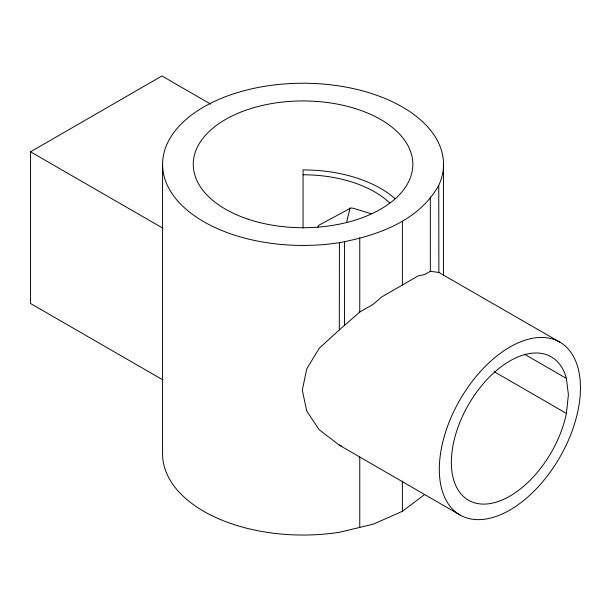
<?xml version="1.0" encoding="UTF-8"?>
<svg xmlns="http://www.w3.org/2000/svg" width="611" height="611" viewBox="0 0 611 611"><rect width="100%" height="100%" fill="white"/><g stroke="black" fill="none" stroke-linecap="round" stroke-linejoin="round"><path stroke-width="0.92" d="M459.984 514.974L339.304 445.167L319.186 429.754L306.73 411.05L302.308 390.185L306.73 368.876L319.217 348.285L339.304 329.925L339.418 242.674A140.477 81.103 0 0 1 163.114 171.401A140.477 81.103 0 0 1 315.307 83.539A140.477 81.103 0 0 1 438.751 185.324L438.866 272.445L559.783 342.114A99.799 57.617 -60 0 1 528.148 496.705A99.799 57.617 -60 0 1 441.722 446.809A99.799 57.617 -60 0 1 559.783 342.114M566.412 378.415A82.76 47.78 -60 0 0 476.313 392.567A82.76 47.78 -60 0 0 476.313 503.281A82.76 47.78 -60 0 0 566.412 413.395L568.406 394.759L566.412 378.415L524.566 354.258M346.597 222.442L350.088 207.954M317.911 227.269L318.438 225.444L350.913 207.984L353.731 208.359L371.221 213.774M438.751 185.324C418.879 221.167 377.438 235.51 339.418 242.674M339.304 329.925L359.757 312.045L373.298 304.225L381.722 296.938L418.252 275.844L424.721 274.545L430.327 271.307L438.866 272.445M162.579 164.336L162.579 453.942A140.477 81.103 0 0 0 339.418 532.28L373.298 524.177L402.397 511.292L424.721 494.49M162.816 379.866L30.55 303.499L30.55 151.803L161.923 75.955L210.696 104.114M339.304 445.167L341.862 446.167M494.207 371.709L566.412 413.395M30.55 151.803L162.816 228.163M443.54 164.336L443.54 275.782M430.327 197.07L430.327 271.307M402.397 221.686L402.397 285.001M402.397 481.048L402.397 511.292M359.757 237.809L359.757 312.045M359.757 456.99L359.757 527.415M344.474 241.467L344.474 325.281M303.064 228.102L303.064 169.904A109.789 63.384 0 0 1 394.882 198.537M303.064 174.777A101.342 58.511 0 0 1 389.604 202.844M248.165 219.227A109.789 63.384 0 0 0 412.845 164.336A109.789 63.384 0 0 0 248.165 109.438A109.789 63.384 0 0 0 248.165 219.227"/></g></svg>
